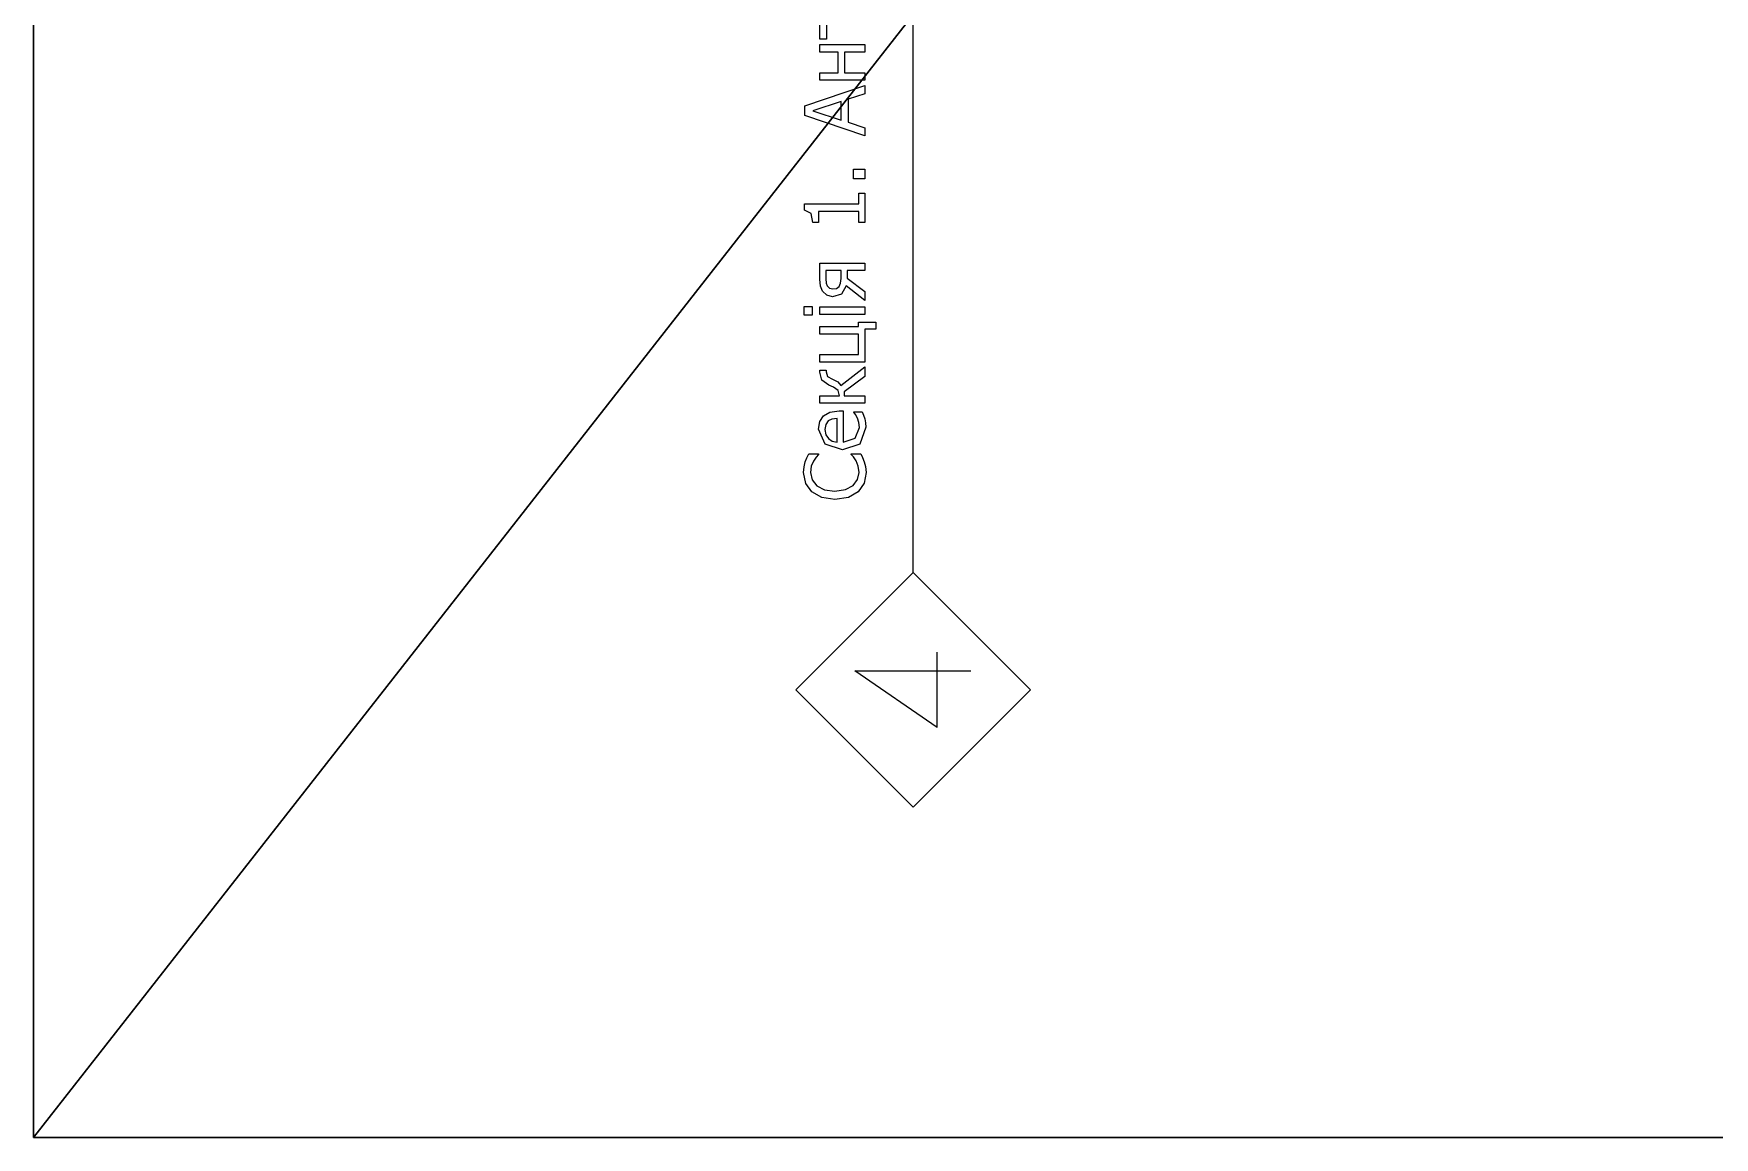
# Model space of a CAD drawing. Header units: millimetres. Extents: x -3650 to 26, y -486 to 1271.
# Drawn here: x -2430 to -1857, y 0 to 376 of the extents above; entities that cross this region are included whole.
import ezdxf

# ---------------------------------------------------------------- set-up
doc = ezdxf.new("R2010")
doc.units = ezdxf.units.MM
doc.header["$LTSCALE"] = 25.4
doc.layers.get('0').update_dxf_attribs({"true_color": 0xffffff})
doc.layers.add('ABF_cuttingLines', color=190, linetype='Continuous', true_color=0x9900ff)
doc.layers.add('ABF_Label', color=252, linetype='Continuous', true_color=0x777799)

# ---------------------------------------------------------------- blocks, each defined once
blk = doc.blocks.new('Group67#1')
at = {"layer": 'ABF_Label', "color": 0}
for p, q in [((-104.64, 19.83), (-103.43, 21.95)), ((-103.43, 21.95), (-101.58, 23.28)), ((-100.78, 21.92), (-102.09, 20.92)), ((-101.58, 23.28), (-99.19, 23.74)), ((-99.2, 22.26), (-100.78, 21.92)), ((-97.85, 22.09), (-99.2, 22.26)), ((-99.19, 23.74), (-97.96, 23.65)), ((-97.96, 23.65), (-96.89, 23.4)), ((-96.76, 21.64), (-97.85, 22.09)), ((-96.89, 23.4), (-96.03, 23.07)), ((-96.03, 23.07), (-95.16, 22.64)), ((-95.16, 22.64), (-95.16, 20.55)), ((-65.12, 21.89), (-65.12, 23.6)), ((-65.12, 23.6), (-63.24, 23.6)), ((-63.24, 21.89), (-65.12, 21.89)), ((-63.24, 23.6), (-63.24, 21.89)), ((-45.08, 21.73), (-43.1, 22.11)), ((-43.1, 22.11), (-42.39, 23.55)), ((-42.39, 23.55), (-41.03, 23.55)), ((-41.03, 23.55), (-41.03, 11.8)), ((-26.32, 10.47), (-21.92, 23.51)), ((-21.92, 23.51), (-19.78, 23.51)), ((-19.78, 23.51), (-15.38, 10.47)), ((-105.06, 16.97), (-104.64, 19.83)), ((-102.94, 19.24), (-103.25, 16.97)), ((-102.09, 20.92), (-102.94, 19.24)), ((-95.88, 21.06), (-96.76, 21.64)), ((-95.3, 20.55), (-95.88, 21.06)), ((-95.16, 20.55), (-95.3, 20.55)), ((-94.34, 15.3), (-93.09, 19.11)), ((-93.09, 19.11), (-89.82, 20.52)), ((-91.86, 18.39), (-92.43, 17.54)), ((-91.03, 18.97), (-91.86, 18.39)), ((-89.91, 19.16), (-91.03, 18.97)), ((-88.79, 18.97), (-89.91, 19.16)), ((-89.82, 20.52), (-88.2, 20.26)), ((-88.05, 18.41), (-88.79, 18.97)), ((-88.2, 20.26), (-86.98, 19.44)), ((-87.65, 17.6), (-88.05, 18.41)), ((-86.98, 19.44), (-86.17, 18.06)), ((-84.23, 10.47), (-84.23, 20.25)), ((-84.23, 20.25), (-82.58, 20.25)), ((-82.58, 20.25), (-82.58, 15.99)), ((-80.51, 17.77), (-80.32, 18.28)), ((-80.32, 18.28), (-79.25, 19.8)), ((-79.25, 19.8), (-77.47, 20.25)), ((-78.44, 18.55), (-79.02, 17.51)), ((-77.4, 18.83), (-78.44, 18.55)), ((-77.47, 20.25), (-77.03, 20.25)), ((-77.03, 18.83), (-77.4, 18.83)), ((-77.03, 20.25), (-77.03, 18.83)), ((-75.29, 10.47), (-75.29, 20.25)), ((-75.29, 20.25), (-73.65, 20.25)), ((-73.65, 20.25), (-73.65, 11.89)), ((-69.28, 11.89), (-69.28, 20.25)), ((-69.28, 20.25), (-67.63, 20.25)), ((-67.63, 20.25), (-67.63, 11.89)), ((-65, 10.47), (-65, 20.25)), ((-65, 20.25), (-63.36, 20.25)), ((-63.36, 20.25), (-63.36, 10.47)), ((-61.15, 17.46), (-60.83, 18.74)), ((-60.83, 18.74), (-59.97, 19.66)), ((-59.97, 19.66), (-58.86, 20.11)), ((-58.82, 18.64), (-59.3, 18.12)), ((-58.86, 20.11), (-57.37, 20.25)), ((-58.18, 18.87), (-58.82, 18.64)), ((-57.29, 18.94), (-58.18, 18.87)), ((-57.37, 20.25), (-53.85, 20.25)), ((-55.5, 18.94), (-57.29, 18.94)), ((-55.5, 15.64), (-55.5, 18.94)), ((-53.85, 20.25), (-53.85, 10.47)), ((-45.08, 20.54), (-45.08, 21.73)), ((-42.71, 20.54), (-45.08, 20.54)), ((-42.71, 11.8), (-42.71, 20.54)), ((-20.89, 21.74), (-22.9, 15.59)), ((-18.88, 15.59), (-20.89, 21.74)), ((-14.28, 10.47), (-14.28, 20.25)), ((-14.28, 20.25), (-12.63, 20.25)), ((-12.63, 20.25), (-12.63, 16.29)), ((-8.2, 16.29), (-8.2, 20.25)), ((-8.2, 20.25), (-6.56, 20.25)), ((-6.56, 20.25), (-6.56, 10.47)), ((-5.34, 18.8), (-5.34, 20.25)), ((-5.34, 20.25), (2.96, 20.25)), ((-2.01, 18.8), (-5.34, 18.8)), ((-104.63, 14.06), (-105.06, 16.97)), ((-103.25, 16.97), (-102.93, 14.67)), ((-102.93, 14.67), (-102.04, 13.03)), ((-93.05, 11.56), (-94.34, 15.3)), ((-92.43, 17.54), (-92.67, 16.45)), ((-92.67, 16.45), (-87.49, 16.45)), ((-85.89, 15.19), (-92.67, 15.19)), ((-92.67, 15.19), (-91.81, 12.58)), ((-87.49, 16.45), (-87.65, 17.6)), ((-86.17, 18.06), (-85.89, 16.08)), ((-85.89, 16.08), (-85.89, 15.19)), ((-82.58, 15.99), (-81.49, 16.26)), ((-81.76, 14.98), (-82.58, 14.98)), ((-82.58, 14.98), (-82.58, 10.47)), ((-78.4, 10.47), (-81.76, 14.98)), ((-81.49, 16.26), (-80.72, 17.26)), ((-80.72, 17.26), (-80.51, 17.77)), ((-79.6, 16.32), (-80.34, 15.67)), ((-80.34, 15.67), (-76.35, 10.47)), ((-79.02, 17.51), (-79.6, 16.32)), ((-60.58, 15.56), (-61.15, 17.46)), ((-58.8, 14.5), (-60.58, 15.56)), ((-59.3, 18.12), (-59.46, 17.41)), ((-59.46, 17.41), (-59.35, 16.63)), ((-59.35, 16.63), (-58.95, 16.07)), ((-58.95, 16.07), (-58.2, 15.73)), ((-58.2, 15.73), (-57.23, 15.64)), ((-57.23, 15.64), (-55.5, 15.64)), ((-22.9, 15.59), (-18.88, 15.59)), ((-12.63, 16.29), (-8.2, 16.29)), ((-8.2, 14.87), (-12.63, 14.87)), ((-12.63, 14.87), (-12.63, 10.47)), ((-8.2, 10.47), (-8.2, 14.87)), ((-154.42, -5.18), (-142.16, 12.66)), ((-142.16, 12.66), (-142.16, -5.18)), ((-103.42, 11.94), (-104.63, 14.06)), ((-101.56, 10.66), (-103.42, 11.94)), ((-102.04, 13.03), (-100.76, 12.06)), ((-100.76, 12.06), (-99.2, 11.73)), ((-99.2, 11.73), (-97.81, 11.91)), ((-97.81, 11.91), (-96.67, 12.38)), ((-95.97, 10.97), (-96.89, 10.61)), ((-96.67, 12.38), (-95.84, 12.93)), ((-95.16, 11.35), (-95.97, 10.97)), ((-95.84, 12.93), (-95.29, 13.42)), ((-95.29, 13.42), (-95.16, 13.42)), ((-95.16, 13.42), (-95.16, 11.35)), ((-89.42, 10.24), (-93.05, 11.56)), ((-91.81, 12.58), (-89.44, 11.68)), ((-89.44, 11.68), (-88.37, 11.8)), ((-88.37, 11.8), (-87.43, 12.11)), ((-87.43, 12.11), (-86.68, 12.5)), ((-86.08, 11.06), (-86.79, 10.78)), ((-86.68, 12.5), (-86.17, 12.86)), ((-86.17, 12.86), (-86.08, 12.86)), ((-86.08, 12.86), (-86.08, 11.06)), ((-73.65, 11.89), (-69.28, 11.89)), ((-67.63, 11.89), (-66.66, 11.89)), ((-66.66, 11.89), (-66.66, 8.12)), ((-61.95, 10.47), (-58.8, 14.5)), ((-57.13, 14.35), (-60.03, 10.47)), ((-55.5, 14.35), (-57.13, 14.35)), ((-55.5, 10.47), (-55.5, 14.35)), ((-45.08, 10.47), (-45.08, 11.8)), ((-45.08, 11.8), (-42.71, 11.8)), ((-41.03, 11.8), (-38.72, 11.8)), ((-38.72, 11.8), (-38.72, 10.47)), ((-35.6, 10.47), (-35.6, 12.96)), ((-35.6, 12.96), (-33.51, 12.96)), ((-33.51, 12.96), (-33.51, 10.47)), ((-23.38, 14.11), (-24.56, 10.47)), ((-18.4, 14.11), (-23.38, 14.11)), ((-17.22, 10.47), (-18.4, 14.11)), ((-99.21, 10.23), (-101.56, 10.66)), ((-97.95, 10.33), (-99.21, 10.23)), ((-96.89, 10.61), (-97.95, 10.33)), ((-88.44, 10.31), (-89.42, 10.24)), ((-87.56, 10.51), (-88.44, 10.31)), ((-86.79, 10.78), (-87.56, 10.51)), ((-82.58, 10.47), (-84.23, 10.47)), ((-76.35, 10.47), (-78.4, 10.47)), ((-68.19, 10.47), (-75.29, 10.47)), ((-68.19, 8.12), (-68.19, 10.47)), ((-66.66, 8.12), (-68.19, 8.12)), ((-63.36, 10.47), (-65, 10.47)), ((-60.03, 10.47), (-61.95, 10.47)), ((-53.85, 10.47), (-55.5, 10.47)), ((-38.72, 10.47), (-45.08, 10.47)), ((-33.51, 10.47), (-35.6, 10.47)), ((-24.56, 10.47), (-26.32, 10.47)), ((-15.38, 10.47), (-17.22, 10.47)), ((-12.63, 10.47), (-14.28, 10.47)), ((-6.56, 10.47), (-8.2, 10.47)), ((-120.87, 0), (153.89, 0)), ((-154.42, -5.18), (-142.16, -5.18)), ((-142.16, -5.18), (-138.13, -5.18)), ((-142.16, -5.18), (-142.16, -12.45))]:
    blk.add_line(p, q, dxfattribs=at)
blk.add_polyline3d([(-120.87, 0, 0), (-146.27, -25.4, 0), (-171.67, 0, 0), (-146.27, 25.4, 0), (-120.87, 0, 0)], close=True, dxfattribs=at)
blk = doc.blocks.new('Group103#1')
at = {"layer": 'ABF_cuttingLines', "color": 0}
blk.add_polyline3d([(0, 486, 0), (600, 486, 0), (600, 1252, 0), (0, 1252, 0), (0, 486, 0)], close=True, dxfattribs=at)
blk = doc.blocks.new('______ 1. ___#18')
at = {"layer": 'ABF_cuttingLines', "color": 0}
for p, q in [((0, 1252), (0, 486)), ((0, 1252, 18), (0, 486, 18)), ((0, 1252), (0, 486)), ((0, 1252, 18), (0, 486, 18)), ((0, 486), (600, 486)), ((0, 486, 18), (600, 486, 18)), ((0, 486), (600, 486)), ((0, 486, 18), (600, 486, 18)), ((0, 486), (0, 486, 18)), ((0, 486), (0, 486, 18))]:
    blk.add_line(p, q, dxfattribs=at)
blk.add_blockref('Group103#1', (0, 0, 18), dxfattribs=at)
at = {"layer": 'ABF_Label', "color": 0, "xscale": 1.574803149606299, "yscale": 1.574803149606299, "rotation": 90}
blk.add_blockref('Group67#1', (300, 869, 18), dxfattribs=at)
at = {"color": 0}
mesh = blk.add_polyface(dxfattribs=at)
corners = [(600, 1252), (0, 486), (0, 1252), (600, 486)]
mesh.append_faces([[corners[k] for k in face] for face in [(0, 1, 2), (1, 0, 3)]], dxfattribs={"vtx0": -1, "color": 0})
at = {"color": 7, "true_color": 0xffffff}
mesh = blk.add_polyface(dxfattribs=at)
corners = [(0, 486, 18), (600, 1252, 18), (0, 1252, 18), (600, 486, 18)]
mesh.append_faces([[corners[k] for k in face] for face in [(0, 1, 2), (1, 0, 3)]], dxfattribs={"vtx0": -1, "color": 7})
at = {"color": 0}
mesh = blk.add_polyface(dxfattribs=at)
corners = [(0, 1252, 18), (0, 486), (0, 486, 18), (0, 1252)]
mesh.append_faces([[corners[k] for k in face] for face in [(0, 1, 2), (1, 0, 3)]], dxfattribs={"vtx0": -1, "color": 0})
mesh = blk.add_polyface(dxfattribs=at)
corners = [(600, 486, 18), (0, 486), (600, 486), (0, 486, 18)]
mesh.append_faces([[corners[k] for k in face] for face in [(0, 1, 2), (1, 0, 3)]], dxfattribs={"vtx0": -1, "color": 0})
blk = doc.blocks.new('_._KRONOSPAN_7045_SU____18__THICKNESS_18')
at = {"color": 0}
blk.add_blockref('______ 1. ___#18', (-2430, -486), dxfattribs=at)

msp = doc.modelspace()

# ---------------------------------------------------------------- block references
at = {"color": 0}
msp.add_blockref('_._KRONOSPAN_7045_SU____18__THICKNESS_18', (0, 0), dxfattribs=at)

doc.saveas('drawing.dxf')
